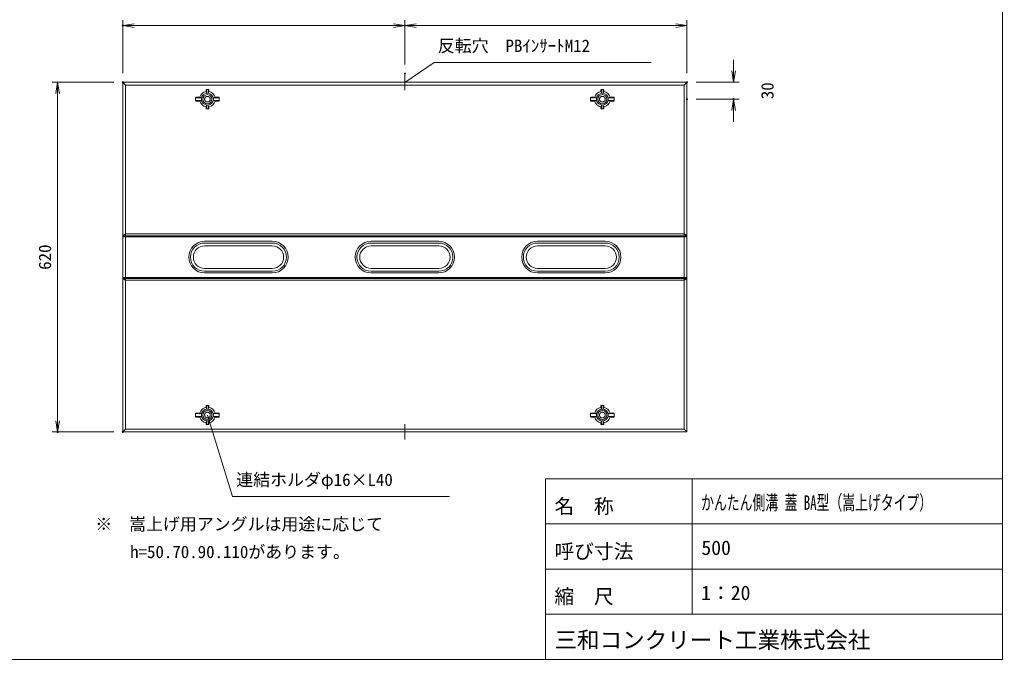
# Model space of a CAD drawing. Units: millimetres, scale not verified. Extents: x 985 to 15835, y 690 to 11190.
# Drawn here: x 7126 to 15835, y 690 to 6360 of the extents above; entities that cross this region are included whole.
import ezdxf
from ezdxf.enums import TextEntityAlignment as Align

# ---------------------------------------------------------------- set-up
doc = ezdxf.new("R2010")
doc.units = ezdxf.units.MM
doc.header["$LTSCALE"] = 20
doc.header["$PDMODE"] = 32
doc.header["$PDSIZE"] = 10
doc.linetypes.add('USER3', pattern=[13, 10, -1, 1, -1])
for name, color, linetype, lineweight in [('D-STR-DIM（寸法）', 7, 'Continuous', 18), ('D-STR-HTXT（旗揚げ）', 7, 'Continuous', 18), ('D-STR-STR1（構造物）', 7, 'Continuous', 18), ('D-STR（構造物外形線）', 1, 'Continuous', 18), ('D-TTL(外枠）', 2, 'Continuous', 18)]:
    doc.layers.add(name, color=color, linetype=linetype, lineweight=lineweight)
doc.layers.add('D-STR-TXT（文字）', color=7, linetype='Continuous')
doc.layers.add('D-TTL-TXT（文字）', color=7, linetype='Continuous')
doc.styles.add('ＭＳ ゴシック', font='')
doc.styles.get('ＭＳ ゴシック').set_extended_font_data('MS Gothic')

# ---------------------------------------------------------------- blocks, each defined once
blk = doc.blocks.new('-000-_OPEN')
at = {"color": 7, "linetype": 'Continuous', "lineweight": 9}
for p, q in [((-1, 0.1667), (0, 0)), ((0, 0), (-1, -0.1667)), ((0, 0), (-1, 0))]:
    blk.add_line(p, q, dxfattribs=at)

msp = doc.modelspace()

# ---------------------------------------------------------------- linework, layer by layer
at = {"layer": 'D-STR-DIM（寸法）'}
for p, q in [((8040.34, 5885.2), (8040.34, 6357)), ((10440.34, 6307), (8140.34, 6307)), ((10540.34, 5962.02), (10540.34, 6357)), ((10540.34, 5962.02), (10540.34, 6357)), ((12940.34, 6307), (10640.34, 6307)), ((13040.34, 5885.2), (13040.34, 6357)), ((13453.48, 5905.2), (13453.48, 6005.2)), ((7960.34, 5805.2), (7412.64, 5805.2)), ((13120.34, 5805.2), (13503.48, 5805.2)), ((7462.64, 5705.2), (7462.64, 2805.2)), ((13120.34, 5655.2), (13503.48, 5655.2)), ((13453.48, 5555.2), (13453.48, 5455.2)), ((7960.34, 2705.2), (7412.64, 2705.2))]:
    msp.add_line(p, q, dxfattribs=at)
for p in [(8040.34, 6307), (10540.34, 6307), (10540.34, 5882.02), (10540.34, 5882.02), (8040.34, 5805.2), (8040.34, 5805.2), (13040.34, 5805.2), (13040.34, 5805.2), (13040.34, 5655.2), (13453.48, 5655.2), (7462.64, 2705.2), (8040.34, 2705.2)]:
    msp.add_point(p, dxfattribs=at)
at = {"layer": 'D-STR-HTXT（旗揚げ）'}
for p, q in [((10540.34, 5803.31), (10799.88, 5979.94)), ((10799.88, 5979.94), (12722.93, 5979.94)), ((8790.34, 2855.2), (9013.73, 2133.55)), ((9013.73, 2133.55), (10936.77, 2133.55))]:
    msp.add_line(p, q, dxfattribs=at)
at = {"layer": 'D-STR-STR1（構造物）'}
for p, q in [((10540.34, 5871.13), (10540.34, 5735.49)), ((8685.34, 5642.2), (8685.34, 5668.2)), ((8739.35, 5667.7), (8685.34, 5667.7)), ((8689.84, 5672.7), (8722.56, 5672.7)), ((8739.35, 5667.7), (8722.56, 5672.7)), ((8777.84, 5724.07), (8777.84, 5735.7)), ((8782.84, 5707.16), (8777.84, 5724.07)), ((8782.34, 5740.2), (8798.34, 5740.2)), ((8782.84, 5740.2), (8782.84, 5707.16)), ((8797.84, 5740.2), (8797.84, 5707.16)), ((8802.84, 5724.07), (8797.84, 5707.16)), ((8802.84, 5735.7), (8802.84, 5724.07)), ((8858.12, 5672.7), (8841.33, 5667.7)), ((8895.34, 5667.7), (8841.33, 5667.7)), ((8890.84, 5672.7), (8858.12, 5672.7)), ((8895.34, 5642.2), (8895.34, 5668.2)), ((12185.34, 5642.2), (12185.34, 5668.2)), ((12185.34, 5667.7), (12239.35, 5667.7)), ((12189.84, 5672.7), (12222.56, 5672.7)), ((12222.56, 5672.7), (12239.35, 5667.7)), ((12277.84, 5735.7), (12277.84, 5724.07)), ((12277.84, 5724.07), (12282.84, 5707.16)), ((12298.34, 5740.2), (12282.34, 5740.2)), ((12282.84, 5740.2), (12282.84, 5707.16)), ((12297.84, 5740.2), (12297.84, 5707.16)), ((12297.84, 5707.16), (12302.84, 5724.07)), ((12302.84, 5724.07), (12302.84, 5735.7)), ((12341.33, 5667.7), (12358.12, 5672.7)), ((12341.33, 5667.7), (12395.34, 5667.7)), ((12390.84, 5672.7), (12358.12, 5672.7)), ((12395.34, 5642.2), (12395.34, 5668.2)), ((8739.35, 5642.7), (8685.34, 5642.7)), ((8722.56, 5637.7), (8689.84, 5637.7)), ((8722.56, 5637.7), (8739.35, 5642.7)), ((8782.84, 5603.24), (8777.84, 5586.32)), ((8777.84, 5574.7), (8777.84, 5586.32)), ((8782.84, 5603.24), (8782.84, 5570.2)), ((8797.84, 5603.24), (8797.84, 5570.2)), ((8797.84, 5603.24), (8802.84, 5586.32)), ((8802.84, 5586.32), (8802.84, 5574.7)), ((8858.12, 5637.7), (8841.33, 5642.7)), ((8895.34, 5642.7), (8841.33, 5642.7)), ((8890.84, 5637.7), (8858.12, 5637.7)), ((12185.34, 5642.7), (12239.35, 5642.7)), ((12189.84, 5637.7), (12222.56, 5637.7)), ((12222.56, 5637.7), (12239.35, 5642.7)), ((12282.84, 5603.24), (12277.84, 5586.32)), ((12277.84, 5586.32), (12277.84, 5574.7)), ((12282.84, 5603.24), (12282.84, 5570.2)), ((12297.84, 5603.24), (12302.84, 5586.32)), ((12297.84, 5603.24), (12297.84, 5570.2)), ((12302.84, 5574.7), (12302.84, 5586.32)), ((12341.33, 5642.7), (12395.34, 5642.7)), ((12358.12, 5637.7), (12341.33, 5642.7)), ((12358.12, 5637.7), (12390.84, 5637.7)), ((8798.34, 5570.2), (8782.34, 5570.2)), ((12282.34, 5570.2), (12298.34, 5570.2)), ((8777.84, 2935.7), (8777.84, 2924.07)), ((8782.84, 2907.16), (8777.84, 2924.07)), ((8798.34, 2940.2), (8782.34, 2940.2)), ((8782.84, 2907.16), (8782.84, 2940.2)), ((8797.84, 2907.16), (8797.84, 2940.2)), ((8797.84, 2907.16), (8802.84, 2924.07)), ((8802.84, 2924.07), (8802.84, 2935.7)), ((12277.84, 2924.07), (12277.84, 2935.7)), ((12282.84, 2907.16), (12277.84, 2924.07)), ((12282.34, 2940.2), (12298.34, 2940.2)), ((12282.84, 2907.16), (12282.84, 2940.2)), ((12297.84, 2907.16), (12297.84, 2940.2)), ((12297.84, 2907.16), (12302.84, 2924.07)), ((12302.84, 2935.7), (12302.84, 2924.07)), ((8685.34, 2868.2), (8685.34, 2842.2)), ((8739.35, 2867.7), (8685.34, 2867.7)), ((8739.35, 2842.7), (8685.34, 2842.7)), ((8722.56, 2872.7), (8689.84, 2872.7)), ((8689.84, 2837.7), (8722.56, 2837.7)), ((8722.56, 2872.7), (8739.35, 2867.7)), ((8739.35, 2842.7), (8722.56, 2837.7)), ((8782.84, 2803.24), (8777.84, 2786.32)), ((8782.84, 2770.2), (8782.84, 2803.24)), ((8802.84, 2786.32), (8797.84, 2803.24)), ((8797.84, 2770.2), (8797.84, 2803.24)), ((8858.12, 2872.7), (8841.33, 2867.7)), ((8895.34, 2867.7), (8841.33, 2867.7)), ((8895.34, 2842.7), (8841.33, 2842.7)), ((8858.12, 2837.7), (8841.33, 2842.7)), ((8890.84, 2872.7), (8858.12, 2872.7)), ((8890.84, 2837.7), (8858.12, 2837.7)), ((8895.34, 2868.2), (8895.34, 2842.2)), ((12185.34, 2868.2), (12185.34, 2842.2)), ((12185.34, 2867.7), (12239.35, 2867.7)), ((12185.34, 2842.7), (12239.35, 2842.7)), ((12189.84, 2872.7), (12222.56, 2872.7)), ((12189.84, 2837.7), (12222.56, 2837.7)), ((12222.56, 2872.7), (12239.35, 2867.7)), ((12222.56, 2837.7), (12239.35, 2842.7)), ((12277.84, 2786.32), (12282.84, 2803.24)), ((12282.84, 2770.2), (12282.84, 2803.24)), ((12297.84, 2770.2), (12297.84, 2803.24)), ((12297.84, 2803.24), (12302.84, 2786.32)), ((12358.12, 2872.7), (12341.33, 2867.7)), ((12341.33, 2867.7), (12395.34, 2867.7)), ((12341.33, 2842.7), (12358.12, 2837.7)), ((12341.33, 2842.7), (12395.34, 2842.7)), ((12358.12, 2872.7), (12390.84, 2872.7)), ((12390.84, 2837.7), (12358.12, 2837.7)), ((12395.34, 2868.2), (12395.34, 2842.2)), ((8777.84, 2786.32), (8777.84, 2774.7)), ((8782.34, 2770.2), (8798.34, 2770.2)), ((8802.84, 2774.7), (8802.84, 2786.32)), ((10540.34, 2639.27), (10540.34, 2774.9)), ((10540.34, 2639.27), (10540.34, 2774.9)), ((10540.34, 2639.27), (10540.34, 2774.9)), ((12277.84, 2774.7), (12277.84, 2786.32)), ((12298.34, 2770.2), (12282.34, 2770.2)), ((12302.84, 2786.32), (12302.84, 2774.7))]:
    msp.add_line(p, q, dxfattribs=at)
at = {"layer": 'D-STR-STR1（構造物）', "color": 4}
for p, q in [((8065.34, 4417.7), (8065.34, 4092.7)), ((13015.34, 4092.7), (13015.34, 4417.7))]:
    msp.add_line(p, q, dxfattribs=at)
at = {"layer": 'D-STR-STR1（構造物）'}
for centre, radius in [((8790.34, 5655.2), 52.5), ((8790.34, 5655.2), 40), ((12290.34, 5655.2), 52.5), ((12290.34, 5655.2), 40), ((8790.34, 2855.2), 52.5), ((8790.34, 2855.2), 40), ((12290.34, 2855.2), 52.5), ((12290.34, 2855.2), 40)]:
    msp.add_circle(centre, radius, dxfattribs=at)
at = {"layer": 'D-STR-STR1（構造物）', "linetype": 'USER3'}
for centre in [(8790.34, 5655.2), (12290.34, 5655.2), (8790.34, 2855.2), (12290.34, 2855.2)]:
    msp.add_circle(centre, 25, dxfattribs=at)
at = {"layer": 'D-STR-STR1（構造物）'}
for centre, radius, start, end in [((8689.84, 5668.2), 4.5, 90, 180), ((8790.34, 5655.2), 70, 100.28656, 165.52249), ((8782.34, 5735.7), 4.5, 90, 180), ((8798.34, 5735.7), 4.5, 359.99998, 89.99998), ((8790.34, 5655.2), 70, 14.47751, 79.71344), ((8890.84, 5668.2), 4.5, 0, 90), ((12189.84, 5668.2), 4.5, 90, 180), ((12290.34, 5655.2), 70, 100.28656, 165.52249), ((12282.34, 5735.7), 4.5, 90.00002, 180.00002), ((12298.34, 5735.7), 4.5, 0, 90), ((12290.34, 5655.2), 70, 14.47751, 79.71344), ((12390.84, 5668.2), 4.5, 0, 90), ((8689.84, 5642.2), 4.5, 180, 270), ((8790.34, 5655.2), 70, 194.47751, 259.71344), ((8782.34, 5574.7), 4.5, 180, 270), ((8798.34, 5574.7), 4.5, 270, 0), ((8790.34, 5655.2), 70, 280.28656, 345.52249), ((8890.84, 5642.2), 4.5, 270, 0), ((12189.84, 5642.2), 4.5, 180, 270), ((12290.34, 5655.2), 70, 194.47751, 259.71344), ((12282.34, 5574.7), 4.5, 180, 270), ((12298.34, 5574.7), 4.5, 270, 0), ((12290.34, 5655.2), 70, 280.28656, 345.52249), ((12390.84, 5642.2), 4.5, 270, 0), ((8790.34, 2855.2), 70, 100.28656, 165.52249), ((8782.34, 2935.7), 4.5, 90, 180), ((8798.34, 2935.7), 4.5, 0, 90), ((8790.34, 2855.2), 70, 14.47751, 79.71344), ((12290.34, 2855.2), 70, 100.28656, 165.52249), ((12282.34, 2935.7), 4.5, 90, 180), ((12298.34, 2935.7), 4.5, 0, 90), ((12290.34, 2855.2), 70, 14.47751, 79.71344), ((8689.84, 2868.2), 4.5, 90, 180), ((8689.84, 2842.2), 4.5, 180, 270), ((8790.34, 2855.2), 70, 194.47751, 259.71344), ((8790.34, 2855.2), 70, 280.28656, 345.52249), ((8890.84, 2868.2), 4.5, 0, 90), ((8890.84, 2842.2), 4.5, 270, 0), ((12189.84, 2868.2), 4.5, 90, 180), ((12189.84, 2842.2), 4.5, 180, 270), ((12290.34, 2855.2), 70, 194.47751, 259.71344), ((12290.34, 2855.2), 70, 280.28656, 345.52249), ((12390.84, 2868.2), 4.5, 0, 90), ((12390.84, 2842.2), 4.5, 270, 0), ((8782.34, 2774.7), 4.5, 180, 270), ((8798.34, 2774.7), 4.5, 270.00002, 0.00002), ((12282.34, 2774.7), 4.5, 179.99998, 269.99998), ((12298.34, 2774.7), 4.5, 270, 0)]:
    msp.add_arc(centre, radius, start, end, dxfattribs=at)
at = {"layer": 'D-STR（構造物外形線）'}
for p, q in [((13040.34, 5805.2), (8040.34, 5805.2)), ((8040.34, 2705.2), (8040.34, 5805.2)), ((8040.34, 5805.2), (8065.34, 5780.2)), ((8065.34, 5780.2), (13015.34, 5780.2)), ((8065.34, 2730.2), (8065.34, 5780.2)), ((13040.34, 5805.2), (13015.34, 5780.2)), ((13015.34, 2730.2), (13015.34, 5780.2)), ((13040.34, 2705.2), (13040.34, 5805.2)), ((8040.34, 4405.95), (8040.34, 5305.2)), ((8065.34, 4460.2), (8040.34, 4444)), ((13040.34, 4444), (8040.34, 4444)), ((13015.34, 4460.2), (8065.34, 4460.2)), ((13015.34, 4460.2), (13040.34, 4444)), ((13040.34, 4435.2), (8040.34, 4435.2)), ((13040.34, 4435.2), (8040.34, 4435.2)), ((8040.34, 4075.2), (8040.34, 4435.2)), ((8765.34, 4395.2), (9365.34, 4395.2)), ((8765.34, 4380.2), (9365.34, 4380.2)), ((8765.34, 4355.2), (9365.34, 4355.2)), ((10240.34, 4395.2), (10840.34, 4395.2)), ((10240.34, 4380.2), (10840.34, 4380.2)), ((10240.34, 4355.2), (10840.34, 4355.2)), ((11715.34, 4395.2), (12315.34, 4395.2)), ((11715.34, 4380.2), (12315.34, 4380.2)), ((11715.34, 4355.2), (12315.34, 4355.2)), ((13040.34, 4075.2), (13040.34, 4435.2)), ((8765.34, 4155.2), (9365.34, 4155.2)), ((8765.34, 4130.2), (9365.34, 4130.2)), ((8765.34, 4115.2), (9365.34, 4115.2)), ((10240.34, 4155.2), (10840.34, 4155.2)), ((10240.34, 4130.2), (10840.34, 4130.2)), ((10240.34, 4115.2), (10840.34, 4115.2)), ((11715.34, 4155.2), (12315.34, 4155.2)), ((11715.34, 4130.2), (12315.34, 4130.2)), ((11715.34, 4115.2), (12315.34, 4115.2)), ((13040.34, 4075.2), (8040.34, 4075.2)), ((13040.34, 4075.2), (8040.34, 4075.2)), ((13040.34, 4066.39), (8040.34, 4066.39)), ((8065.34, 4050.2), (8040.34, 4066.39)), ((13015.34, 4050.2), (8065.34, 4050.2)), ((13015.34, 4050.2), (13040.34, 4066.39)), ((8065.34, 2730.2), (8040.34, 2705.2)), ((13040.34, 2705.2), (8040.34, 2705.2)), ((13015.34, 2730.2), (8065.34, 2730.2)), ((13015.34, 2730.2), (13040.34, 2705.2))]:
    msp.add_line(p, q, dxfattribs=at)
for centre, radius, start, end in [((8765.34, 4255.2), 140, 90, 270), ((8765.34, 4255.2), 125, 90, 270), ((8765.34, 4255.2), 100, 90, 270), ((9365.34, 4255.2), 140, 270, 90), ((9365.34, 4255.2), 125, 270, 90), ((9365.34, 4255.2), 100, 270, 90), ((10240.34, 4255.2), 140, 90, 270), ((10240.34, 4255.2), 125, 90, 270), ((10240.34, 4255.2), 100, 90, 270), ((10840.34, 4255.2), 140, 270, 90), ((10840.34, 4255.2), 125, 270, 90), ((10840.34, 4255.2), 100, 270, 90), ((11715.34, 4255.2), 140, 90, 270), ((11715.34, 4255.2), 125, 90, 270), ((11715.34, 4255.2), 100, 90, 270), ((12315.34, 4255.2), 140, 270, 90), ((12315.34, 4255.2), 125, 270, 90), ((12315.34, 4255.2), 100, 270, 90)]:
    msp.add_arc(centre, radius, start, end, dxfattribs=at)
at = {"layer": 'D-TTL(外枠）'}
for p, q in [((15835.42, 689.97), (15835.42, 11189.97)), ((11785.42, 2289.97), (15835.42, 2289.97)), ((11785.42, 2289.97), (11785.42, 689.97)), ((13085.42, 2289.97), (13085.42, 1089.97)), ((11785.42, 1889.97), (15835.42, 1889.97)), ((11785.42, 1489.97), (15835.42, 1489.97)), ((11785.42, 1089.97), (15835.42, 1089.97)), ((15835.42, 689.97), (985.42, 689.97))]:
    msp.add_line(p, q, dxfattribs=at)

# ---------------------------------------------------------------- block references
at = {"layer": 'D-STR-DIM（寸法）', "xscale": 100, "yscale": 100}
for p, rotation in [((8040.34, 6307), 180), ((10540.34, 6307), 180), ((13453.48, 5805.2), 270), ((7462.64, 5805.2), 90), ((13453.48, 5655.2), 90), ((7462.64, 2705.2), 270)]:
    msp.add_blockref('-000-_OPEN', p, dxfattribs=dict(at, rotation=rotation))
for p in [(10540.34, 6307), (13040.34, 6307)]:
    msp.add_blockref('-000-_OPEN', p, dxfattribs=at)

# ---------------------------------------------------------------- texts
at = {"layer": 'D-STR-DIM（寸法）', "style": 'ＭＳ ゴシック'}
for s, p in [('30', (13840.98, 5655.2)), ('620', (7437.64, 4142.7))]:
    msp.add_text(s, height=110, rotation=90, dxfattribs=at).set_placement(p, align=Align.BOTTOM_LEFT)
at = {"layer": 'D-STR-TXT（文字）', "style": 'ＭＳ ゴシック'}
for s, p in [('反転穴\u3000PBｲﾝｻｰﾄM12', (10831.75, 6040.51)), ('連結ホルダφ16×L40', (9045.6, 2194.12)), ('※\u3000嵩上げ用アングルは用途に応じて', (7795.93, 1800.93)), ('\u3000\u3000h=50.70.90.110があります。', (7805.03, 1554.56))]:
    msp.add_text(s, height=110, dxfattribs=at).set_placement(p, align=Align.BOTTOM_LEFT)
at = {"layer": 'D-TTL-TXT（文字）', "style": 'ＭＳ ゴシック'}
for s, height, p in [('名\u3000称', 128.3, (11865.88, 1944.71)), ('500', 128.3, (13167.95, 1576.69)), ('呼び寸法', 128.3, (11865.88, 1544.71)), ('縮\u3000尺', 128.3, (11865.88, 1144.71)), ('1：20', 128.3, (13165.88, 1176.69)), ('三和コンクリート工業株式会社', 146.6, (11865.88, 744.71))]:
    msp.add_text(s, height=height, dxfattribs=at).set_placement(p, align=Align.BOTTOM_LEFT)
at = {"layer": 'D-TTL-TXT（文字）', "style": 'ＭＳ ゴシック', "width": 0.65}
msp.add_text('かんたん側溝 蓋 BA型（嵩上げタイプ）', height=128.3, dxfattribs=at).set_placement((13165.88, 1976.69), align=Align.BOTTOM_LEFT)

doc.saveas('drawing.dxf')
